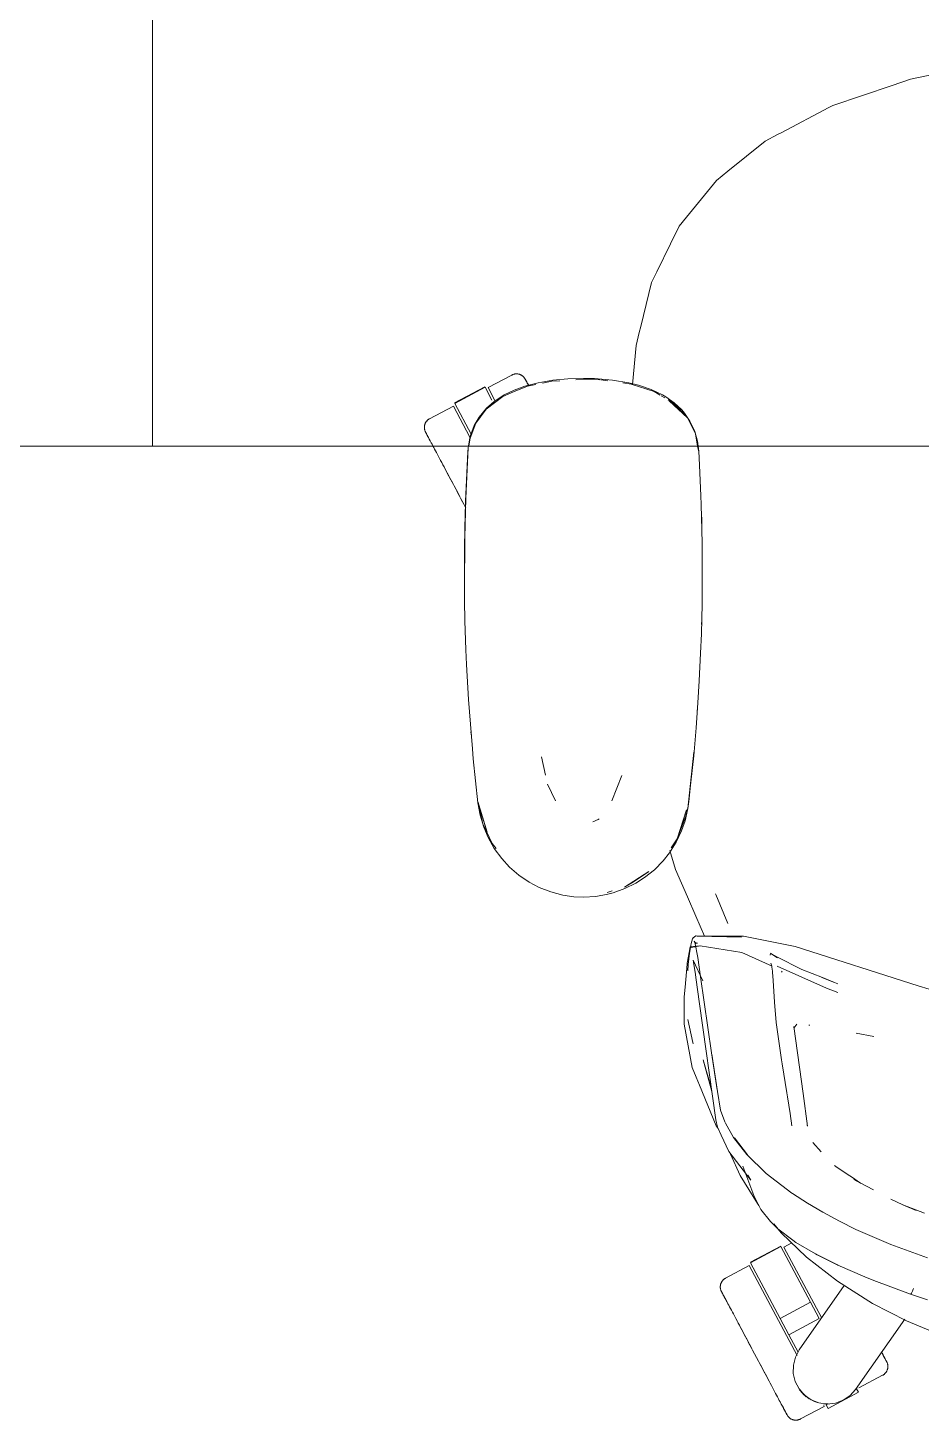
# Model space of a CAD drawing. Header units: millimetres. Extents: x 155927 to 326028, y -36033 to 97293.
# Drawn here: x 170596 to 170960, y 19446 to 20013 of the extents above; entities that cross this region are included whole.
import ezdxf

# ---------------------------------------------------------------- set-up
doc = ezdxf.new("R2010")
doc.units = ezdxf.units.MM
doc.header["$MEASUREMENT"] = 0
doc.layers.add('G-IMPT', color=8, linetype='CONTINUOUS', lineweight=9)
doc.layers.add('I-FURN', color=8, linetype='CONTINUOUS', lineweight=9)

msp = doc.modelspace()

# ---------------------------------------------------------------- linework, layer by layer
at = {"layer": 'G-IMPT'}
for p, q in [((170948.52, 19989.81), (170924.44, 19981.66)), ((170948.52, 19989.81), (170955.96, 19992.32)), ((170969.78, 19995.19), (170955.96, 19992.32)), ((170903.27, 19970.48), (170922.78, 19980.78)), ((170922.78, 19980.78), (170924.44, 19981.66)), ((170896.76, 19967.05), (170881.63, 19954.84)), ((170896.76, 19967.05), (170901.89, 19969.76)), ((170903.27, 19970.48), (170901.89, 19969.76)), ((170864.79, 19936.13), (170876.96, 19951.08)), ((170876.96, 19951.08), (170881.63, 19954.84)), ((170864.79, 19936.13), (170861.82, 19932.48)), ((170861.82, 19932.48), (170858.29, 19925.32)), ((170852.65, 19913.85), (170858.29, 19925.32)), ((170852.65, 19913.85), (170850.5, 19909.48)), ((170850.5, 19909.48), (170846.1, 19891.54)), ((170844.22, 19883.88), (170845.51, 19889.17)), ((170846.1, 19891.54), (170845.51, 19889.17)), ((170842.77, 19868), (170844.22, 19883.88)), ((170789.92, 19863.1), (170794.32, 19864.94)), ((170790.42, 19863.72), (170794.49, 19865.71)), ((170799.94, 19867.27), (170794.32, 19864.94)), ((170798.83, 19867.29), (170794.49, 19865.71)), ((170798.83, 19867.29), (170804.31, 19868.72)), ((170799.94, 19867.27), (170803.4, 19867.98)), ((170810.24, 19869.72), (170804.31, 19868.72)), ((170806.15, 19868.54), (170809.9, 19869.31)), ((170809.9, 19869.31), (170813.11, 19869.5)), ((170810.24, 19869.72), (170816.39, 19870.29)), ((170822.73, 19870.47), (170816.39, 19870.29)), ((170819.62, 19869.9), (170822.73, 19870.09)), ((170827.23, 19870.38), (170822.73, 19870.47)), ((170829.4, 19869.88), (170822.73, 19870.09)), ((170827.23, 19870.38), (170834.55, 19869.8)), ((170829.89, 19869.86), (170832.67, 19869.47)), ((170841.31, 19868.69), (170834.55, 19869.8)), ((170838.86, 19868.6), (170842.15, 19868.14)), ((170845.24, 19867.71), (170841.31, 19868.69)), ((170842.15, 19868.14), (170851.55, 19865.11)), ((170845.24, 19867.71), (170850.33, 19865.97)), ((170850.33, 19865.97), (170854.96, 19863.76)), ((170851.55, 19865.11), (170854, 19863.64)), ((170783.13, 19857.88), (170789.92, 19863.1)), ((170786.37, 19861.07), (170783.33, 19858.4)), ((170790.42, 19863.72), (170786.37, 19861.07)), ((170854.46, 19863.36), (170855.91, 19862.5)), ((170854.96, 19863.76), (170856.34, 19862.96)), ((170859.79, 19860.51), (170856.34, 19862.96)), ((170857.29, 19861.67), (170859.85, 19860.14)), ((170857.76, 19861.34), (170859.23, 19860.06)), ((170857.76, 19861.34), (170865.15, 19854.43)), ((170859.38, 19859.92), (170862.92, 19856.85)), ((170862.84, 19857.65), (170859.79, 19860.51)), ((170859.85, 19860.14), (170865.15, 19854.43)), ((170778.3, 19851.23), (170780.26, 19854.66)), ((170778.97, 19852.26), (170783.13, 19857.88)), ((170780.26, 19854.66), (170783.33, 19858.4)), ((170862.84, 19857.65), (170863.97, 19856.32)), ((170865.15, 19854.43), (170862.92, 19856.85)), ((170866.17, 19853.1), (170863.97, 19856.32)), ((170866.25, 19852.2), (170865.15, 19854.43)), ((170776.56, 19846.06), (170778.97, 19852.26)), ((170778.3, 19851.23), (170776.9, 19847.59)), ((170866.17, 19853.1), (170868.16, 19848.78)), ((170866.25, 19852.2), (170868.36, 19847.94)), ((170869.23, 19844.83), (170868.16, 19848.78)), ((170868.36, 19847.94), (170869.3, 19842.89)), ((170774.75, 19820.42), (170775.84, 19842.2)), ((170774.79, 19821.62), (170775.84, 19842.2)), ((170775.84, 19842.2), (170775.73, 19840.59)), ((170775.84, 19842.2), (170776.09, 19843.85)), ((170776.56, 19846.06), (170776.08, 19842.89)), ((170776.54, 19846.24), (170776.09, 19843.85)), ((170776.54, 19846.24), (170776.9, 19847.59)), ((170869.47, 19842.89), (170869.23, 19844.83)), ((170869.3, 19842.89), (170869.73, 19840.59)), ((170869.73, 19840.82), (170869.47, 19842.89)), ((170774.75, 19820.42), (170775.73, 19840.59)), ((170775.64, 19838.36), (170775.73, 19840.59)), ((170870.01, 19835.15), (170869.73, 19840.82)), ((170870.01, 19835.15), (170870.63, 19822.59)), ((170774.29, 19800.23), (170774.79, 19821.62)), ((170774.29, 19800.23), (170774.75, 19820.42)), ((170774.45, 19810.06), (170774.79, 19821.62)), ((170774.79, 19821.62), (170774.75, 19820.42)), ((170870.75, 19819.05), (170870.63, 19822.59)), ((170871.13, 19803.38), (170870.75, 19819.05)), ((170870.81, 19815.65), (170870.95, 19812.32)), ((170774.45, 19810.06), (170774.25, 19790.84)), ((170774.29, 19800.23), (170774.45, 19810.06)), ((170774.33, 19780.04), (170774.45, 19810.06)), ((170870.95, 19810.1), (170870.95, 19812.32)), ((170774.31, 19802.27), (170774.38, 19804.18)), ((170871.13, 19803.38), (170871.18, 19798.87)), ((170774.33, 19780.04), (170774.29, 19800.23)), ((170774.33, 19800.12), (170774.31, 19802.27)), ((170871.18, 19798.87), (170871.17, 19784.15)), ((170774.33, 19780.04), (170774.25, 19790.84)), ((170774.33, 19780.04), (170774.5, 19771.63)), ((170871.1, 19778.68), (170871.17, 19784.15)), ((170871.1, 19778.68), (170870.81, 19766.38)), ((170774.89, 19759.87), (170774.5, 19771.63)), ((170870.89, 19770.25), (170870.96, 19771.91)), ((170870.96, 19771.91), (170870.96, 19773.98)), ((170774.64, 19766.69), (170774.62, 19768.18)), ((170774.75, 19764.75), (170774.64, 19766.69)), ((170870.51, 19758.5), (170870.81, 19766.38)), ((170774.89, 19759.87), (170775.14, 19753.84)), ((170870.51, 19758.5), (170869.97, 19747.19)), ((170775.95, 19739.7), (170775.14, 19753.84)), ((170869.41, 19738.32), (170869.97, 19747.19)), ((170776.28, 19734.62), (170775.95, 19739.7)), ((170776.28, 19734.62), (170777.52, 19719.56)), ((170869.41, 19738.32), (170868.68, 19728.03)), ((170869.28, 19736.28), (170869.14, 19734.86)), ((170869.28, 19736.28), (170869.37, 19738.18)), ((170776.93, 19726.43), (170777.1, 19724.76)), ((170867.7, 19716.64), (170868.68, 19728.03)), ((170777.52, 19719.56), (170777.87, 19715.43)), ((170865.35, 19695.2), (170867.8, 19718.15)), ((170867.8, 19718.15), (170865.68, 19698.02)), ((170777.87, 19715.43), (170779.78, 19697.5)), ((170805.74, 19716.22), (170807.32, 19708.78)), ((170865.35, 19695.2), (170867.7, 19716.64)), ((170838.45, 19708.72), (170834.3, 19698.29)), ((170811.35, 19698.39), (170808.08, 19705.17)), ((170779.78, 19698.02), (170783.61, 19685.55)), ((170779.78, 19698.02), (170780.69, 19694.7)), ((170779.78, 19697.5), (170780.67, 19692.46)), ((170781.82, 19689.05), (170779.9, 19697.45)), ((170865.35, 19695.2), (170864.19, 19690.24)), ((170865.13, 19695.12), (170864.55, 19692.07)), ((170865.35, 19695.2), (170865.68, 19698.02)), ((170782.14, 19687.6), (170780.67, 19692.46)), ((170783.61, 19685.55), (170780.69, 19694.7)), ((170781.82, 19689.05), (170785.56, 19680.98)), ((170826.55, 19689.75), (170828.78, 19690.77)), ((170828.78, 19690.77), (170829.23, 19691.06)), ((170860.94, 19682.85), (170864.76, 19694.7)), ((170864.55, 19692.07), (170860.94, 19682.85)), ((170861.85, 19685.55), (170864.76, 19694.7)), ((170862.74, 19686.1), (170864.19, 19690.24)), ((170783.95, 19683.36), (170782.14, 19687.6)), ((170860.55, 19681.52), (170862.74, 19686.1)), ((170860.94, 19682.85), (170861.85, 19685.55)), ((170783.95, 19683.36), (170786.46, 19678.92)), ((170787.15, 19678.87), (170785.56, 19680.98)), ((170789.46, 19674.83), (170786.46, 19678.92)), ((170860.55, 19681.52), (170857.82, 19677.2)), ((170860.26, 19670.36), (170858.01, 19678.18)), ((170860.94, 19682.85), (170858.52, 19679.27)), ((170789.46, 19674.83), (170792.62, 19671.39)), ((170851.65, 19670.29), (170855.2, 19673.89)), ((170855.2, 19673.89), (170857.82, 19677.2)), ((170796.46, 19668.07), (170792.62, 19671.39)), ((170800.63, 19665.24), (170796.46, 19668.07)), ((170839.52, 19663.24), (170849.47, 19669.56)), ((170843.2, 19665.4), (170849.47, 19669.56)), ((170844.13, 19664.83), (170847.68, 19667.1)), ((170851.65, 19670.29), (170847.68, 19667.1)), ((170860.26, 19670.36), (170865.12, 19659.24)), ((170800.63, 19665.24), (170804.79, 19663.05)), ((170804.79, 19663.05), (170809.5, 19661.22)), ((170814.37, 19659.96), (170809.5, 19661.22)), ((170834.41, 19661.68), (170832.38, 19661.06)), ((170832.72, 19660.31), (170834.84, 19660.88)), ((170839.62, 19662.59), (170834.84, 19660.88)), ((170839.52, 19663.24), (170843.2, 19665.4)), ((170839.62, 19662.59), (170844.13, 19664.83)), ((170814.37, 19659.96), (170818.88, 19659.31)), ((170822.73, 19659.14), (170818.88, 19659.31)), ((170822.73, 19659.14), (170827.77, 19659.43)), ((170827.77, 19659.43), (170832.72, 19660.31)), ((170865.12, 19659.24), (170868.54, 19651.4)), ((170876.54, 19660.46), (170876.65, 19660.2)), ((170881.57, 19648.34), (170876.65, 19660.2)), ((170868.54, 19651.4), (170872.11, 19643.24)), ((170865.82, 19636.51), (170866.27, 19638.84)), ((170866.08, 19636.92), (170866.62, 19640.2)), ((170870.22, 19639.22), (170866.27, 19638.84)), ((170866.62, 19640.2), (170867.17, 19642.07)), ((170866.68, 19638.6), (170870.26, 19639.29)), ((170866.68, 19638.6), (170870.22, 19639.22)), ((170867.49, 19642.6), (170867.17, 19642.07)), ((170867.49, 19642.6), (170867.98, 19642.98)), ((170868.21, 19640.71), (170867.82, 19641.22)), ((170868.37, 19640.12), (170867.82, 19641.22)), ((170868.56, 19643.37), (170867.98, 19642.98)), ((170868.37, 19640.12), (170868.21, 19640.74)), ((170868.21, 19640.74), (170869.31, 19634.47)), ((170868.75, 19640.39), (170868.21, 19640.71)), ((170868.56, 19643.37), (170869.42, 19643.18)), ((170887.12, 19642.76), (170868.67, 19643.34)), ((170868.67, 19643.34), (170869.14, 19643.24)), ((170868.75, 19640.39), (170869.25, 19640.31)), ((170887.12, 19642.76), (170869.14, 19643.24)), ((170888.01, 19643.2), (170869.14, 19643.24)), ((170869.14, 19643.24), (170869.31, 19643.21)), ((170869.42, 19643.18), (170869.31, 19643.21)), ((170887.3, 19636.57), (170870.26, 19639.29)), ((170908.96, 19639), (170888.01, 19643.2)), ((170959.2, 19623.02), (170908.96, 19639)), ((170865.82, 19636.51), (170865.01, 19632.26)), ((170865.49, 19631.62), (170866.01, 19636.31)), ((170866.08, 19636.92), (170866.01, 19636.31)), ((170871.41, 19625.07), (170867.41, 19633.5)), ((170867.41, 19633.5), (170867.55, 19632.64)), ((170867.55, 19632.64), (170868.38, 19627.61)), ((170870.43, 19626.62), (170869.31, 19634.47)), ((170887.3, 19636.57), (170899.6, 19630.98)), ((170898.84, 19635.49), (170898.98, 19636.18)), ((170898.98, 19636.18), (170899.11, 19636.21)), ((170899.11, 19636.21), (170899.28, 19636.24)), ((170899.11, 19636.21), (170901.82, 19634.37)), ((170899.11, 19636.21), (170901.57, 19634.86)), ((170911.68, 19629.58), (170901.57, 19634.86)), ((170864.17, 19622.47), (170864.97, 19631.79)), ((170864.97, 19631.79), (170865.01, 19632.26)), ((170865.49, 19631.62), (170865.28, 19629.03)), ((170868.38, 19627.61), (170868.6, 19626.32)), ((170899.15, 19632.23), (170899.42, 19631.46)), ((170899.45, 19631.39), (170899.42, 19631.46)), ((170899.73, 19628.93), (170899.45, 19631.39)), ((170899.73, 19628.93), (170899.77, 19628.56)), ((170900.03, 19625.15), (170899.77, 19628.56)), ((170921.78, 19622.03), (170901.63, 19630.95)), ((170903.79, 19628.58), (170903.52, 19629.01)), ((170911.68, 19629.58), (170920.15, 19626.33)), ((170864.17, 19622.47), (170863.82, 19618.51)), ((170870.04, 19615.65), (170868.6, 19626.32)), ((170874.98, 19595.74), (170870.43, 19626.62)), ((170900.03, 19625.15), (170900.66, 19616.31)), ((170925.05, 19624.31), (170919.94, 19626.33)), ((170919.94, 19626.33), (170923.32, 19624.99)), ((170920.15, 19626.33), (170925.05, 19624.31)), ((170926.37, 19620.28), (170921.78, 19622.03)), ((170925.05, 19624.31), (170926.46, 19623.75)), ((170959.2, 19623.02), (170989.18, 19613.83)), ((170863.82, 19618.51), (170863.83, 19614.34)), ((170870.04, 19615.65), (170876.71, 19568.44)), ((170901.28, 19608.06), (170900.66, 19616.31)), ((170863.85, 19607.37), (170863.83, 19614.34)), ((170863.85, 19607.37), (170867.09, 19589.68)), ((170865.26, 19609.24), (170867.31, 19599.93)), ((170901.29, 19607.98), (170901.28, 19608.06)), ((170901.29, 19607.98), (170903.5, 19592.77)), ((170909.67, 19607.33), (170908.43, 19605.76)), ((170908.46, 19605.98), (170908.51, 19606.21)), ((170908.55, 19606.47), (170908.51, 19606.21)), ((170912.29, 19579.14), (170908.55, 19606.47)), ((170914.62, 19606.97), (170914.96, 19606.93)), ((170867.31, 19599.93), (170867.46, 19599.36)), ((170941.09, 19602.29), (170933.84, 19603.71)), ((170871.59, 19592.86), (170874.94, 19580.97)), ((170871.59, 19592.86), (170875.09, 19579.91)), ((170874.98, 19595.74), (170877.31, 19580.55)), ((170875.08, 19595.14), (170877.37, 19579.98)), ((170875.08, 19595.14), (170877.31, 19580.55)), ((170903.5, 19592.77), (170903.74, 19591.22)), ((170867.09, 19589.68), (170868.68, 19585.82)), ((170903.74, 19591.22), (170905.61, 19579.45)), ((170870.08, 19582.45), (170868.68, 19585.82)), ((170876.87, 19566), (170870.08, 19582.45)), ((170878.67, 19572.31), (170877.37, 19579.98)), ((170905.87, 19577.79), (170905.61, 19579.45)), ((170906.93, 19570.95), (170905.87, 19577.79)), ((170912.29, 19579.14), (170914.07, 19565.78)), ((170880.43, 19567.52), (170878.67, 19572.31)), ((170906.93, 19570.95), (170907.68, 19565.88)), ((170876.71, 19568.44), (170877.36, 19565.45)), ((170877.64, 19564.83), (170876.87, 19566)), ((170878.93, 19562.08), (170877.36, 19565.45)), ((170880.43, 19567.52), (170880.64, 19567.09)), ((170883.93, 19561.26), (170880.64, 19567.09)), ((170914.07, 19565.78), (170913.92, 19566.26)), ((170881.99, 19555.51), (170878.93, 19562.08)), ((170889.35, 19554.29), (170883.93, 19561.26)), ((170884.26, 19561.03), (170889.65, 19554.08)), ((170884.26, 19561.03), (170886.84, 19557.66)), ((170919.57, 19555.29), (170916.23, 19559.19)), ((170890.91, 19543.85), (170881.99, 19555.51)), ((170886.61, 19545.74), (170882.63, 19554.37)), ((170889.65, 19554.08), (170886.84, 19557.66)), ((170889.35, 19554.29), (170897.25, 19546.56)), ((170887.67, 19549.51), (170892.18, 19537.6)), ((170926.2, 19549.01), (170925.1, 19549.76)), ((170931.33, 19545.52), (170926.2, 19549.01)), ((170893.74, 19534.3), (170886.61, 19545.74)), ((170890.91, 19543.85), (170889.79, 19545.8)), ((170897.25, 19546.56), (170907.68, 19538.54)), ((170931.91, 19545.12), (170931.33, 19545.52)), ((170935.67, 19542.57), (170931.91, 19545.12)), ((170935.67, 19542.57), (170932.89, 19544.07)), ((170941, 19539.88), (170932.89, 19544.07)), ((170893.26, 19535.38), (170892.18, 19537.6)), ((170907.68, 19538.54), (170907.94, 19538.37)), ((170914.04, 19534.49), (170907.94, 19538.37)), ((170948.04, 19536.01), (170952.89, 19533.82)), ((170894.43, 19532.94), (170893.26, 19535.38)), ((170893.74, 19534.3), (170894.24, 19533.53)), ((170894.43, 19532.94), (170895.04, 19531.8)), ((170895.04, 19531.8), (170898.91, 19526.94)), ((170914.04, 19534.49), (170920.27, 19530.72)), ((170927.06, 19527.15), (170920.27, 19530.72)), ((170952.89, 19533.82), (170958.34, 19531.51)), ((170952.89, 19533.82), (170959.97, 19531.09)), ((170961.7, 19530.43), (170959.97, 19531.09)), ((170901.93, 19524.04), (170898.91, 19526.94)), ((170900.35, 19526.05), (170903.35, 19522.37)), ((170927.06, 19527.15), (170933.78, 19523.76)), ((170901.93, 19524.04), (170908.06, 19519.33)), ((170903.35, 19522.37), (170913.64, 19512.42)), ((170908.06, 19519.33), (170909.35, 19518.47)), ((170948.01, 19517.58), (170933.78, 19523.76)), ((170917.35, 19513.73), (170909.35, 19518.47)), ((170925.96, 19509.42), (170917.35, 19513.73)), ((170926.4, 19509.2), (170917.35, 19513.73)), ((170917.35, 19513.73), (170917.95, 19513.43)), ((170926.4, 19509.2), (170917.95, 19513.43)), ((170948.01, 19517.58), (170962.89, 19512.12)), ((170926.25, 19502.61), (170913.64, 19512.42)), ((170925.96, 19509.42), (170926.4, 19509.2)), ((170926.4, 19509.2), (170937.36, 19504.43)), ((170926.25, 19502.61), (170940.54, 19493.63)), ((170937.36, 19504.43), (170941.04, 19502.95)), ((170941.04, 19502.95), (170956, 19497.38)), ((170956, 19497.38), (170956.13, 19497.42)), ((170956.13, 19497.42), (170956, 19497.42)), ((170956, 19497.42), (170962.93, 19495.01)), ((170956.13, 19497.42), (170956.4, 19497.82)), ((170956.13, 19497.42), (170956.18, 19497.43)), ((170956.4, 19497.82), (170956.18, 19497.43)), ((170956.79, 19498.65), (170956.4, 19497.82)), ((170956.51, 19498), (170956.4, 19497.82)), ((170956.79, 19498.65), (170956.51, 19498)), ((170956.79, 19498.65), (170957.21, 19499.71)), ((170956.79, 19498.65), (170956.98, 19499.11)), ((170957.21, 19499.71), (170956.98, 19499.11)), ((170940.54, 19493.63), (170954.32, 19486.54)), ((170972.29, 19479.03), (170954.32, 19486.54))]:
    msp.add_line(p, q, dxfattribs=at)
at = {"layer": 'I-FURN'}
for p, q in [((170647.19, 19842.89), (170647.19, 20642.89)), ((170647.19, 20642.89), (170647.19, 19842.89)), ((170647.19, 20642.89), (170647.19, 19842.89)), ((170647.19, 19842.89), (170647.19, 20642.89)), ((170793.59, 19871.84), (170783.91, 19866.69)), ((170793.59, 19871.84), (170793.74, 19871.91)), ((170793.74, 19871.91), (170793.89, 19871.98)), ((170793.89, 19871.98), (170794.03, 19872.04)), ((170794.03, 19872.04), (170794.19, 19872.1)), ((170794.19, 19872.1), (170794.34, 19872.15)), ((170794.34, 19872.15), (170794.49, 19872.19)), ((170794.49, 19872.19), (170794.65, 19872.23)), ((170794.65, 19872.23), (170794.81, 19872.26)), ((170794.81, 19872.26), (170794.97, 19872.28)), ((170794.97, 19872.28), (170795.13, 19872.3)), ((170795.13, 19872.3), (170795.29, 19872.31)), ((170795.29, 19872.31), (170795.45, 19872.31)), ((170795.45, 19872.31), (170795.61, 19872.31)), ((170795.61, 19872.31), (170795.77, 19872.3)), ((170795.77, 19872.3), (170795.93, 19872.29)), ((170795.93, 19872.29), (170796.09, 19872.27)), ((170796.09, 19872.27), (170796.25, 19872.24)), ((170796.25, 19872.24), (170796.41, 19872.21)), ((170796.41, 19872.21), (170796.57, 19872.17)), ((170796.57, 19872.17), (170796.72, 19872.12)), ((170796.72, 19872.12), (170796.87, 19872.07)), ((170796.87, 19872.07), (170797.02, 19872.01)), ((170797.02, 19872.01), (170797.17, 19871.94)), ((170797.17, 19871.94), (170797.32, 19871.87)), ((170797.32, 19871.87), (170797.46, 19871.8)), ((170797.46, 19871.8), (170797.6, 19871.72)), ((170797.6, 19871.72), (170797.73, 19871.63)), ((170797.73, 19871.63), (170797.87, 19871.54)), ((170797.87, 19871.54), (170797.99, 19871.44)), ((170797.99, 19871.44), (170798.12, 19871.34)), ((170798.12, 19871.34), (170798.24, 19871.23)), ((170798.24, 19871.23), (170798.35, 19871.12)), ((170798.35, 19871.12), (170798.46, 19871)), ((170798.46, 19871), (170798.57, 19870.88)), ((170798.57, 19870.88), (170798.67, 19870.75)), ((170798.67, 19870.75), (170798.77, 19870.62)), ((170798.77, 19870.62), (170798.86, 19870.49)), ((170782.59, 19867.05), (170770.23, 19860.47)), ((170770.32, 19860.3), (170782.68, 19866.88)), ((170782.68, 19866.88), (170785.49, 19861.58)), ((170783.91, 19866.69), (170786.67, 19861.5)), ((170798.86, 19870.49), (170798.94, 19870.35)), ((170798.94, 19870.35), (170799.02, 19870.21)), ((170799.02, 19870.21), (170799.05, 19870.17)), ((170799.05, 19870.17), (170799.06, 19870.15)), ((170799.07, 19870.13), (170799.05, 19870.17)), ((170799.05, 19870.17), (170799.05, 19870.17)), ((170799.06, 19870.15), (170799.09, 19870.09)), ((170799.11, 19870.04), (170799.07, 19870.13)), ((170799.09, 19870.09), (170799.14, 19869.99)), ((170799.18, 19869.92), (170799.11, 19870.04)), ((170799.14, 19869.99), (170799.22, 19869.85)), ((170799.27, 19869.76), (170799.18, 19869.92)), ((170799.22, 19869.85), (170799.31, 19869.67)), ((170799.37, 19869.56), (170799.27, 19869.76)), ((170799.31, 19869.67), (170799.43, 19869.45)), ((170799.5, 19869.32), (170799.37, 19869.56)), ((170799.43, 19869.45), (170799.57, 19869.2)), ((170799.65, 19869.04), (170799.5, 19869.32)), ((170799.57, 19869.2), (170799.72, 19868.9)), ((170799.82, 19868.72), (170799.65, 19869.04)), ((170799.72, 19868.9), (170799.9, 19868.56)), ((170800.01, 19868.37), (170799.82, 19868.72)), ((170799.9, 19868.56), (170800.1, 19868.19)), ((170800.22, 19867.97), (170800.01, 19868.37)), ((170800.1, 19868.19), (170800.32, 19867.78)), ((170800.44, 19867.54), (170800.22, 19867.97)), ((170776.97, 19847.8), (170770.32, 19860.3)), ((170759.27, 19853.45), (170759.39, 19853.55)), ((170759.39, 19853.55), (170759.52, 19853.66)), ((170759.52, 19853.66), (170759.65, 19853.75)), ((170759.65, 19853.75), (170759.78, 19853.84)), ((170759.78, 19853.84), (170759.92, 19853.93)), ((170759.92, 19853.93), (170760.06, 19854.01)), ((170760.06, 19854.01), (170760.1, 19854.03)), ((170769.78, 19859.18), (170760.1, 19854.03)), ((170769.78, 19859.18), (170776.52, 19846.51)), ((170757.96, 19850.6), (170757.97, 19850.76)), ((170757.96, 19850.44), (170757.96, 19850.6)), ((170757.96, 19850.27), (170757.96, 19850.44)), ((170757.97, 19850.11), (170757.96, 19850.27)), ((170757.97, 19850.76), (170757.98, 19850.92)), ((170757.99, 19849.95), (170757.97, 19850.11)), ((170757.98, 19850.92), (170758, 19851.08)), ((170758.02, 19849.79), (170757.99, 19849.95)), ((170758, 19851.08), (170758.03, 19851.24)), ((170758.05, 19849.64), (170758.02, 19849.79)), ((170758.03, 19851.24), (170758.07, 19851.39)), ((170758.08, 19849.48), (170758.05, 19849.64)), ((170758.07, 19851.39), (170758.11, 19851.55)), ((170758.12, 19849.32), (170758.08, 19849.48)), ((170758.11, 19851.55), (170758.15, 19851.71)), ((170758.17, 19849.17), (170758.12, 19849.32)), ((170758.15, 19851.71), (170758.2, 19851.86)), ((170758.23, 19849.02), (170758.17, 19849.17)), ((170758.2, 19851.86), (170758.26, 19852.01)), ((170758.29, 19848.87), (170758.23, 19849.02)), ((170758.26, 19852.01), (170758.33, 19852.16)), ((170758.36, 19848.72), (170758.29, 19848.87)), ((170758.33, 19852.16), (170758.4, 19852.3)), ((170758.43, 19848.58), (170758.36, 19848.72)), ((170758.4, 19852.3), (170758.47, 19852.44)), ((170758.43, 19848.57), (170758.43, 19848.58)), ((170758.43, 19848.58), (170758.44, 19848.56)), ((170758.46, 19848.53), (170758.43, 19848.57)), ((170758.44, 19848.56), (170758.47, 19848.5)), ((170758.5, 19848.45), (170758.46, 19848.53)), ((170758.47, 19852.44), (170758.56, 19852.58)), ((170758.47, 19848.5), (170758.53, 19848.4)), ((170758.56, 19848.33), (170758.5, 19848.45)), ((170758.53, 19848.4), (170758.6, 19848.26)), ((170758.56, 19852.58), (170758.64, 19852.72)), ((170758.65, 19848.17), (170758.56, 19848.33)), ((170758.6, 19848.26), (170758.7, 19848.08)), ((170758.64, 19852.72), (170758.73, 19852.85)), ((170758.76, 19847.96), (170758.65, 19848.17)), ((170758.7, 19848.08), (170758.81, 19847.86)), ((170758.73, 19852.85), (170758.83, 19852.98)), ((170758.88, 19847.72), (170758.76, 19847.96)), ((170758.83, 19852.98), (170758.94, 19853.1)), ((170758.94, 19853.1), (170759.04, 19853.22)), ((170759.04, 19853.22), (170759.16, 19853.34)), ((170759.16, 19853.34), (170759.27, 19853.45)), ((169247.19, 19842.89), (170647.19, 19842.89)), ((170647.19, 19842.89), (169247.19, 19842.89)), ((170647.19, 19842.89), (172047.19, 19842.89)), ((172047.19, 19842.89), (170647.19, 19842.89)), ((170758.81, 19847.86), (170758.95, 19847.6)), ((170759.03, 19847.44), (170758.88, 19847.72)), ((170758.95, 19847.6), (170759.11, 19847.3)), ((170759.2, 19847.13), (170759.03, 19847.44)), ((170759.11, 19847.3), (170759.29, 19846.97)), ((170759.39, 19846.77), (170759.2, 19847.13)), ((170759.29, 19846.97), (170759.48, 19846.59)), ((170759.6, 19846.38), (170759.39, 19846.77)), ((170759.48, 19846.59), (170759.7, 19846.18)), ((170759.83, 19845.95), (170759.6, 19846.38)), ((170759.7, 19846.18), (170759.94, 19845.74)), ((170760.08, 19845.48), (170759.83, 19845.95)), ((170759.94, 19845.74), (170760.2, 19845.26)), ((170760.34, 19844.98), (170760.08, 19845.48)), ((170760.2, 19845.26), (170760.47, 19844.74)), ((170760.63, 19844.45), (170760.34, 19844.98)), ((170760.47, 19844.74), (170760.76, 19844.19)), ((170760.93, 19843.88), (170760.63, 19844.45)), ((170760.76, 19844.19), (170761.08, 19843.6)), ((170761.08, 19843.6), (170761.4, 19842.99)), ((170761.4, 19842.99), (170761.75, 19842.34)), ((170761.75, 19842.34), (170762.11, 19841.66)), ((170762.11, 19841.66), (170762.48, 19840.95)), ((170762.48, 19840.95), (170762.87, 19840.22)), ((170762.87, 19840.22), (170763.28, 19839.46)), ((170763.28, 19839.46), (170763.7, 19838.67)), ((170763.7, 19838.67), (170764.13, 19837.86)), ((170764.13, 19837.86), (170764.57, 19837.02)), ((170764.82, 19836.56), (170764.37, 19837.41)), ((170764.57, 19837.02), (170765.03, 19836.17)), ((170765.28, 19835.7), (170764.82, 19836.56)), ((170765.03, 19836.17), (170765.5, 19835.29)), ((170765.75, 19834.81), (170765.28, 19835.7)), ((170765.5, 19835.29), (170765.97, 19834.39)), ((170766.23, 19833.9), (170765.75, 19834.81)), ((170765.97, 19834.39), (170766.46, 19833.48)), ((170766.72, 19832.98), (170766.23, 19833.9)), ((170766.46, 19833.48), (170766.95, 19832.55)), ((170767.22, 19832.04), (170766.72, 19832.98)), ((170766.95, 19832.55), (170767.45, 19831.61)), ((170767.73, 19831.09), (170767.22, 19832.04)), ((170767.45, 19831.61), (170767.96, 19830.65)), ((170768.24, 19830.13), (170767.73, 19831.09)), ((170767.96, 19830.65), (170768.48, 19829.68)), ((170768.76, 19829.15), (170768.24, 19830.13)), ((170768.48, 19829.68), (170769, 19828.7)), ((170769.28, 19828.17), (170768.76, 19829.15)), ((170769, 19828.7), (170769.52, 19827.71)), ((170769.81, 19827.18), (170769.28, 19828.17)), ((170769.52, 19827.71), (170770.05, 19826.72)), ((170770.34, 19826.18), (170769.81, 19827.18)), ((170770.05, 19826.72), (170770.58, 19825.72)), ((170770.87, 19825.18), (170770.34, 19826.18)), ((170770.58, 19825.72), (170771.12, 19824.72)), ((170771.41, 19824.18), (170770.87, 19825.18)), ((170771.12, 19824.72), (170771.65, 19823.71)), ((170771.94, 19823.17), (170771.41, 19824.18)), ((170771.65, 19823.71), (170772.19, 19822.71)), ((170772.47, 19822.16), (170771.94, 19823.17)), ((170772.19, 19822.71), (170772.72, 19821.7)), ((170773.01, 19821.16), (170772.47, 19822.16)), ((170772.72, 19821.7), (170773.25, 19820.7)), ((170773.54, 19820.16), (170773.01, 19821.16)), ((170773.25, 19820.7), (170773.78, 19819.7)), ((170774.07, 19819.17), (170773.54, 19820.16)), ((170773.78, 19819.7), (170774.31, 19818.71)), ((170774.59, 19818.18), (170774.07, 19819.17)), ((170774.31, 19818.71), (170774.83, 19817.73)), ((170903.15, 19516.92), (170890.79, 19510.34)), ((170890.88, 19510.17), (170903.24, 19516.75)), ((170903.24, 19516.75), (170915.31, 19494.04)), ((170907.62, 19518.24), (170904.47, 19516.56)), ((170904.47, 19516.56), (170919.73, 19487.86)), ((170890.34, 19509.05), (170880.66, 19503.9)), ((170890.34, 19509.05), (170909.81, 19472.44)), ((170902.95, 19487.46), (170890.88, 19510.17)), ((170878.76, 19501.73), (170878.82, 19501.88)), ((170878.82, 19501.88), (170878.89, 19502.03)), ((170878.89, 19502.03), (170878.96, 19502.17)), ((170878.96, 19502.17), (170879.03, 19502.31)), ((170879.03, 19502.31), (170879.11, 19502.45)), ((170879.11, 19502.45), (170879.2, 19502.59)), ((170879.2, 19502.59), (170879.29, 19502.72)), ((170879.29, 19502.72), (170879.39, 19502.85)), ((170879.39, 19502.85), (170879.49, 19502.97)), ((170879.49, 19502.97), (170879.6, 19503.09)), ((170879.6, 19503.09), (170879.71, 19503.21)), ((170879.71, 19503.21), (170879.83, 19503.32)), ((170879.83, 19503.32), (170879.95, 19503.42)), ((170879.95, 19503.42), (170880.08, 19503.53)), ((170880.08, 19503.53), (170880.21, 19503.62)), ((170880.21, 19503.62), (170880.34, 19503.71)), ((170880.34, 19503.71), (170880.48, 19503.8)), ((170880.48, 19503.8), (170880.62, 19503.88)), ((170880.62, 19503.88), (170880.66, 19503.9)), ((170878.52, 19500.47), (170878.53, 19500.63)), ((170878.52, 19500.31), (170878.52, 19500.47)), ((170878.52, 19500.14), (170878.52, 19500.31)), ((170878.53, 19499.98), (170878.52, 19500.14)), ((170878.53, 19500.63), (170878.54, 19500.79)), ((170878.55, 19499.82), (170878.53, 19499.98)), ((170878.54, 19500.79), (170878.56, 19500.95)), ((170878.57, 19499.66), (170878.55, 19499.82)), ((170878.56, 19500.95), (170878.59, 19501.11)), ((170878.61, 19499.51), (170878.57, 19499.66)), ((170878.59, 19501.11), (170878.62, 19501.26)), ((170878.64, 19499.35), (170878.61, 19499.51)), ((170878.62, 19501.26), (170878.66, 19501.42)), ((170878.68, 19499.19), (170878.64, 19499.35)), ((170878.66, 19501.42), (170878.71, 19501.58)), ((170878.73, 19499.04), (170878.68, 19499.19)), ((170878.71, 19501.58), (170878.76, 19501.73)), ((170878.79, 19498.89), (170878.73, 19499.04)), ((170878.85, 19498.74), (170878.79, 19498.89)), ((170878.92, 19498.59), (170878.85, 19498.74)), ((170878.99, 19498.45), (170878.92, 19498.59)), ((170878.99, 19498.44), (170878.99, 19498.45)), ((170878.99, 19498.45), (170879, 19498.43)), ((170879.01, 19498.4), (170878.99, 19498.44)), ((170879, 19498.43), (170879.03, 19498.37)), ((170879.06, 19498.32), (170879.01, 19498.4)), ((170879.03, 19498.37), (170879.09, 19498.27)), ((170879.12, 19498.2), (170879.06, 19498.32)), ((170879.09, 19498.27), (170879.16, 19498.13)), ((170879.21, 19498.04), (170879.12, 19498.2)), ((170879.16, 19498.13), (170879.26, 19497.95)), ((170879.32, 19497.83), (170879.21, 19498.04)), ((170879.26, 19497.95), (170879.37, 19497.73)), ((170879.44, 19497.59), (170879.32, 19497.83)), ((170879.37, 19497.73), (170879.51, 19497.47)), ((170879.59, 19497.31), (170879.44, 19497.59)), ((170879.51, 19497.47), (170879.67, 19497.17)), ((170879.76, 19497), (170879.59, 19497.31)), ((170879.67, 19497.17), (170879.85, 19496.84)), ((170879.95, 19496.64), (170879.76, 19497)), ((170879.85, 19496.84), (170880.04, 19496.46)), ((170880.16, 19496.25), (170879.95, 19496.64)), ((170880.04, 19496.46), (170880.26, 19496.05)), ((170880.39, 19495.82), (170880.16, 19496.25)), ((170910.7, 19474.63), (170929.04, 19500.83)), ((170880.26, 19496.05), (170880.5, 19495.61)), ((170880.64, 19495.35), (170880.39, 19495.82)), ((170880.5, 19495.61), (170880.76, 19495.13)), ((170880.9, 19494.85), (170880.64, 19495.35)), ((170880.76, 19495.13), (170881.03, 19494.61)), ((170881.19, 19494.32), (170880.9, 19494.85)), ((170881.03, 19494.61), (170881.32, 19494.06)), ((170881.49, 19493.75), (170881.19, 19494.32)), ((170881.32, 19494.06), (170881.63, 19493.47)), ((170881.63, 19493.47), (170881.96, 19492.86)), ((170881.96, 19492.86), (170882.31, 19492.21)), ((170882.31, 19492.21), (170882.67, 19491.53)), ((170882.67, 19491.53), (170883.04, 19490.82)), ((170883.04, 19490.82), (170883.43, 19490.09)), ((170902.95, 19487.46), (170915.31, 19494.04)), ((170915.31, 19494.04), (170918.84, 19487.4)), ((170883.43, 19490.09), (170883.84, 19489.33)), ((170883.84, 19489.33), (170884.26, 19488.54)), ((170884.26, 19488.54), (170884.69, 19487.73)), ((170884.69, 19487.73), (170885.13, 19486.89)), ((170885.38, 19486.43), (170884.93, 19487.28)), ((170885.13, 19486.89), (170885.59, 19486.04)), ((170885.84, 19485.57), (170885.38, 19486.43)), ((170885.59, 19486.04), (170886.06, 19485.16)), ((170886.31, 19484.68), (170885.84, 19485.57)), ((170886.06, 19485.16), (170886.53, 19484.26)), ((170906.48, 19480.82), (170902.95, 19487.46)), ((170906.48, 19480.82), (170918.84, 19487.4)), ((170953.64, 19487.17), (170933.62, 19458.58)), ((170886.79, 19483.77), (170886.31, 19484.68)), ((170886.53, 19484.26), (170887.02, 19483.35)), ((170887.28, 19482.85), (170886.79, 19483.77)), ((170887.02, 19483.35), (170887.51, 19482.42)), ((170887.78, 19481.91), (170887.28, 19482.85)), ((170887.51, 19482.42), (170888.01, 19481.48)), ((170888.29, 19480.96), (170887.78, 19481.91)), ((170888.01, 19481.48), (170888.52, 19480.52)), ((170888.8, 19480), (170888.29, 19480.96)), ((170888.52, 19480.52), (170889.04, 19479.55)), ((170889.32, 19479.02), (170888.8, 19480)), ((170889.04, 19479.55), (170889.56, 19478.57)), ((170910.24, 19473.76), (170906.48, 19480.82)), ((170889.84, 19478.04), (170889.32, 19479.02)), ((170889.56, 19478.57), (170890.08, 19477.58)), ((170890.37, 19477.05), (170889.84, 19478.04)), ((170890.08, 19477.58), (170890.61, 19476.59)), ((170890.9, 19476.05), (170890.37, 19477.05)), ((170890.61, 19476.59), (170891.14, 19475.59)), ((170891.43, 19475.05), (170890.9, 19476.05)), ((170891.14, 19475.59), (170891.68, 19474.59)), ((170891.96, 19474.05), (170891.43, 19475.05)), ((170891.68, 19474.59), (170892.21, 19473.58)), ((170892.5, 19473.04), (170891.96, 19474.05)), ((170892.21, 19473.58), (170892.75, 19472.58)), ((170909.11, 19471.65), (170910.7, 19474.63)), ((170944.14, 19473.9), (170944.42, 19473.37)), ((170944.57, 19473.09), (170944.29, 19473.61)), ((170893.03, 19472.04), (170892.5, 19473.04)), ((170892.75, 19472.58), (170893.28, 19471.57)), ((170893.57, 19471.03), (170893.03, 19472.04)), ((170893.28, 19471.57), (170893.81, 19470.57)), ((170894.1, 19470.03), (170893.57, 19471.03)), ((170893.81, 19470.57), (170894.34, 19469.57)), ((170894.63, 19469.04), (170894.1, 19470.03)), ((170894.34, 19469.57), (170894.87, 19468.58)), ((170895.15, 19468.05), (170894.63, 19469.04)), ((170894.87, 19468.58), (170895.39, 19467.6)), ((170895.67, 19467.07), (170895.15, 19468.05)), ((170908.26, 19465.01), (170908.28, 19468.38)), ((170908.28, 19468.38), (170909.11, 19471.65)), ((170944.42, 19473.37), (170944.69, 19472.87)), ((170944.83, 19472.61), (170944.57, 19473.09)), ((170944.69, 19472.87), (170944.94, 19472.4)), ((170945.06, 19472.16), (170944.83, 19472.61)), ((170944.94, 19472.4), (170945.17, 19471.97)), ((170945.28, 19471.75), (170945.06, 19472.16)), ((170945.17, 19471.97), (170945.37, 19471.58)), ((170945.48, 19471.38), (170945.28, 19471.75)), ((170945.37, 19471.58), (170945.56, 19471.22)), ((170945.66, 19471.05), (170945.48, 19471.38)), ((170945.56, 19471.22), (170945.73, 19470.9)), ((170945.82, 19470.75), (170945.66, 19471.05)), ((170945.73, 19470.9), (170945.88, 19470.62)), ((170945.95, 19470.49), (170945.82, 19470.75)), ((170945.88, 19470.62), (170946.01, 19470.38)), ((170946.07, 19470.27), (170945.95, 19470.49)), ((170946.01, 19470.38), (170946.12, 19470.18)), ((170946.17, 19470.09), (170946.07, 19470.27)), ((170946.12, 19470.18), (170946.2, 19470.02)), ((170946.24, 19469.95), (170946.17, 19470.09)), ((170946.2, 19470.02), (170946.27, 19469.9)), ((170946.29, 19469.85), (170946.24, 19469.95)), ((170946.27, 19469.9), (170946.31, 19469.82)), ((170946.33, 19469.79), (170946.29, 19469.85)), ((170946.31, 19469.82), (170946.33, 19469.78)), ((170946.34, 19469.77), (170946.33, 19469.79)), ((170946.33, 19469.78), (170946.34, 19469.77)), ((170946.34, 19469.77), (170946.41, 19469.63)), ((170946.41, 19469.63), (170946.48, 19469.48)), ((170946.48, 19469.48), (170946.54, 19469.33)), ((170946.54, 19469.33), (170946.59, 19469.18)), ((170946.59, 19469.18), (170946.64, 19469.03)), ((170946.64, 19469.03), (170946.68, 19468.87)), ((170946.68, 19468.87), (170946.72, 19468.71)), ((170946.72, 19468.71), (170946.75, 19468.55)), ((170946.75, 19468.55), (170946.77, 19468.39)), ((170946.77, 19468.39), (170946.79, 19468.23)), ((170946.79, 19468.23), (170946.8, 19468.07)), ((170946.8, 19468.07), (170946.81, 19467.91)), ((170946.81, 19467.91), (170946.81, 19467.75)), ((170895.39, 19467.6), (170895.91, 19466.63)), ((170896.19, 19466.1), (170895.67, 19467.07)), ((170895.91, 19466.63), (170896.42, 19465.66)), ((170896.7, 19465.15), (170896.19, 19466.1)), ((170896.42, 19465.66), (170896.93, 19464.71)), ((170897.2, 19464.2), (170896.7, 19465.15)), ((170896.93, 19464.71), (170897.43, 19463.77)), ((170897.69, 19463.27), (170897.2, 19464.2)), ((170897.43, 19463.77), (170897.92, 19462.85)), ((170898.18, 19462.36), (170897.69, 19463.27)), ((170897.92, 19462.85), (170898.4, 19461.94)), ((170909.04, 19461.73), (170908.26, 19465.01)), ((170934.98, 19459.17), (170944.67, 19464.32)), ((170944.71, 19464.34), (170944.67, 19464.32)), ((170944.85, 19464.42), (170944.71, 19464.34)), ((170944.98, 19464.51), (170944.85, 19464.42)), ((170945.12, 19464.6), (170944.98, 19464.51)), ((170945.25, 19464.69), (170945.12, 19464.6)), ((170945.37, 19464.79), (170945.25, 19464.69)), ((170945.49, 19464.9), (170945.37, 19464.79)), ((170945.61, 19465.01), (170945.49, 19464.9)), ((170945.72, 19465.13), (170945.61, 19465.01)), ((170945.83, 19465.25), (170945.72, 19465.13)), ((170945.93, 19465.37), (170945.83, 19465.25)), ((170946.03, 19465.5), (170945.93, 19465.37)), ((170946.12, 19465.63), (170946.03, 19465.5)), ((170946.21, 19465.77), (170946.12, 19465.63)), ((170946.29, 19465.91), (170946.21, 19465.77)), ((170946.37, 19466.05), (170946.29, 19465.91)), ((170946.44, 19466.19), (170946.37, 19466.05)), ((170946.5, 19466.34), (170946.44, 19466.19)), ((170946.56, 19466.49), (170946.5, 19466.34)), ((170946.61, 19466.64), (170946.56, 19466.49)), ((170946.66, 19466.8), (170946.61, 19466.64)), ((170946.7, 19466.95), (170946.66, 19466.8)), ((170946.73, 19467.11), (170946.7, 19466.95)), ((170946.76, 19467.27), (170946.73, 19467.11)), ((170946.78, 19467.43), (170946.76, 19467.27)), ((170946.8, 19467.59), (170946.78, 19467.43)), ((170946.81, 19467.75), (170946.8, 19467.59)), ((170898.4, 19461.94), (170898.87, 19461.06)), ((170898.87, 19461.06), (170899.33, 19460.19)), ((170899.33, 19460.19), (170899.78, 19459.34)), ((170899.78, 19459.34), (170900.22, 19458.52)), ((170900.22, 19458.52), (170900.65, 19457.72)), ((170900.65, 19457.72), (170901.06, 19456.94)), ((170901.06, 19456.94), (170901.46, 19456.19)), ((170910.59, 19458.73), (170909.04, 19461.73)), ((170912.81, 19456.19), (170910.59, 19458.73)), ((170910.79, 19458.45), (170911.95, 19457.03)), ((170911.95, 19457.03), (170914.73, 19454.74)), ((170922.42, 19450.85), (170934.78, 19457.42)), ((170933.62, 19458.58), (170931.37, 19456.07)), ((170934.09, 19458.73), (170934.04, 19458.81)), ((170934.04, 19458.81), (170934.78, 19457.42)), ((170901.46, 19456.19), (170901.84, 19455.47)), ((170901.84, 19455.47), (170902.21, 19454.78)), ((170902.21, 19454.78), (170902.56, 19454.11)), ((170902.56, 19454.11), (170902.9, 19453.48)), ((170902.9, 19453.48), (170903.22, 19452.88)), ((170903.39, 19452.56), (170903.08, 19453.15)), ((170903.22, 19452.88), (170903.52, 19452.31)), ((170903.68, 19452.01), (170903.39, 19452.56)), ((170903.52, 19452.31), (170903.81, 19451.77)), ((170903.95, 19451.5), (170903.68, 19452.01)), ((170903.81, 19451.77), (170904.07, 19451.27)), ((170904.21, 19451.01), (170903.95, 19451.5)), ((170904.07, 19451.27), (170904.32, 19450.8)), ((170904.45, 19450.57), (170904.21, 19451.01)), ((170904.32, 19450.8), (170904.55, 19450.38)), ((170911.17, 19446.51), (170920.86, 19451.66)), ((170915.57, 19454.26), (170912.81, 19456.19)), ((170918.72, 19453.04), (170915.57, 19454.26)), ((170922.07, 19452.61), (170918.72, 19453.04)), ((170920.66, 19452.03), (170920.86, 19451.66)), ((170922.43, 19452.64), (170921.68, 19452.24)), ((170922.42, 19450.85), (170921.68, 19452.24)), ((170921.68, 19452.24), (170921.72, 19452.16)), ((170925.42, 19453), (170922.07, 19452.61)), ((170928.58, 19454.17), (170925.42, 19453)), ((170931.37, 19456.07), (170928.58, 19454.17)), ((170904.67, 19450.16), (170904.45, 19450.57)), ((170904.55, 19450.38), (170904.76, 19449.98)), ((170904.86, 19449.79), (170904.67, 19450.16)), ((170904.76, 19449.98), (170904.95, 19449.63)), ((170905.04, 19449.45), (170904.86, 19449.79)), ((170904.95, 19449.63), (170905.12, 19449.31)), ((170905.2, 19449.15), (170905.04, 19449.45)), ((170905.12, 19449.31), (170905.27, 19449.03)), ((170905.34, 19448.89), (170905.2, 19449.15)), ((170905.27, 19449.03), (170905.39, 19448.79)), ((170905.45, 19448.68), (170905.34, 19448.89)), ((170905.39, 19448.79), (170905.5, 19448.59)), ((170905.55, 19448.5), (170905.45, 19448.68)), ((170905.5, 19448.59), (170905.59, 19448.43)), ((170905.62, 19448.35), (170905.55, 19448.5)), ((170905.59, 19448.43), (170905.65, 19448.3)), ((170905.68, 19448.25), (170905.62, 19448.35)), ((170905.65, 19448.3), (170905.7, 19448.22)), ((170905.71, 19448.19), (170905.68, 19448.25)), ((170905.7, 19448.22), (170905.72, 19448.18)), ((170905.72, 19448.17), (170905.71, 19448.19)), ((170905.72, 19448.18), (170905.72, 19448.17)), ((170905.74, 19448.14), (170905.72, 19448.17)), ((170905.82, 19448), (170905.74, 19448.14)), ((170905.91, 19447.86), (170905.82, 19448)), ((170906, 19447.73), (170905.91, 19447.86)), ((170906.09, 19447.6), (170906, 19447.73)), ((170906.2, 19447.47), (170906.09, 19447.6)), ((170906.3, 19447.35), (170906.2, 19447.47)), ((170906.41, 19447.23), (170906.3, 19447.35)), ((170906.53, 19447.12), (170906.41, 19447.23)), ((170906.65, 19447.01), (170906.53, 19447.12)), ((170906.77, 19446.91), (170906.65, 19447.01)), ((170906.9, 19446.81), (170906.77, 19446.91)), ((170907.03, 19446.72), (170906.9, 19446.81)), ((170907.17, 19446.63), (170907.03, 19446.72)), ((170907.31, 19446.55), (170907.17, 19446.63)), ((170907.45, 19446.48), (170907.31, 19446.55)), ((170907.59, 19446.4), (170907.45, 19446.48)), ((170907.74, 19446.34), (170907.59, 19446.4)), ((170907.89, 19446.28), (170907.74, 19446.34)), ((170908.04, 19446.23), (170907.89, 19446.28)), ((170908.2, 19446.18), (170908.04, 19446.23)), ((170908.36, 19446.14), (170908.2, 19446.18)), ((170908.51, 19446.11), (170908.36, 19446.14)), ((170908.67, 19446.08), (170908.51, 19446.11)), ((170908.83, 19446.06), (170908.67, 19446.08)), ((170908.99, 19446.05), (170908.83, 19446.06)), ((170909.15, 19446.04), (170908.99, 19446.05)), ((170909.31, 19446.04), (170909.15, 19446.04)), ((170909.48, 19446.04), (170909.31, 19446.04)), ((170909.64, 19446.05), (170909.48, 19446.04)), ((170909.8, 19446.07), (170909.64, 19446.05)), ((170909.96, 19446.09), (170909.8, 19446.07)), ((170910.11, 19446.12), (170909.96, 19446.09)), ((170910.27, 19446.16), (170910.11, 19446.12)), ((170910.43, 19446.2), (170910.27, 19446.16)), ((170910.58, 19446.25), (170910.43, 19446.2)), ((170910.73, 19446.31), (170910.58, 19446.25)), ((170910.88, 19446.37), (170910.73, 19446.31)), ((170911.03, 19446.43), (170910.88, 19446.37)), ((170911.17, 19446.51), (170911.03, 19446.43))]:
    msp.add_line(p, q, dxfattribs=at)
for points in [[(170913.53, 19455.58), (170913.11, 19455.91), (170912.68, 19456.25), (170912.29, 19456.68)], [(170922.43, 19452.64), (170922.2, 19452.64), (170921.67, 19452.63), (170921, 19452.67), (170920.62, 19452.71)]]:
    msp.add_open_spline(points, degree=3, dxfattribs=at)
msp.add_open_spline([(170918.02, 19453.24), (170917.55, 19453.38), (170916.92, 19453.6), (170916.29, 19453.9), (170916.13, 19453.98)], degree=3, knots=[-0.6, -0.6, -0.6, -0.6, -0.5, -0.4680239, -0.4680239, -0.4680239, -0.4680239], dxfattribs=at)

doc.saveas('drawing.dxf')
